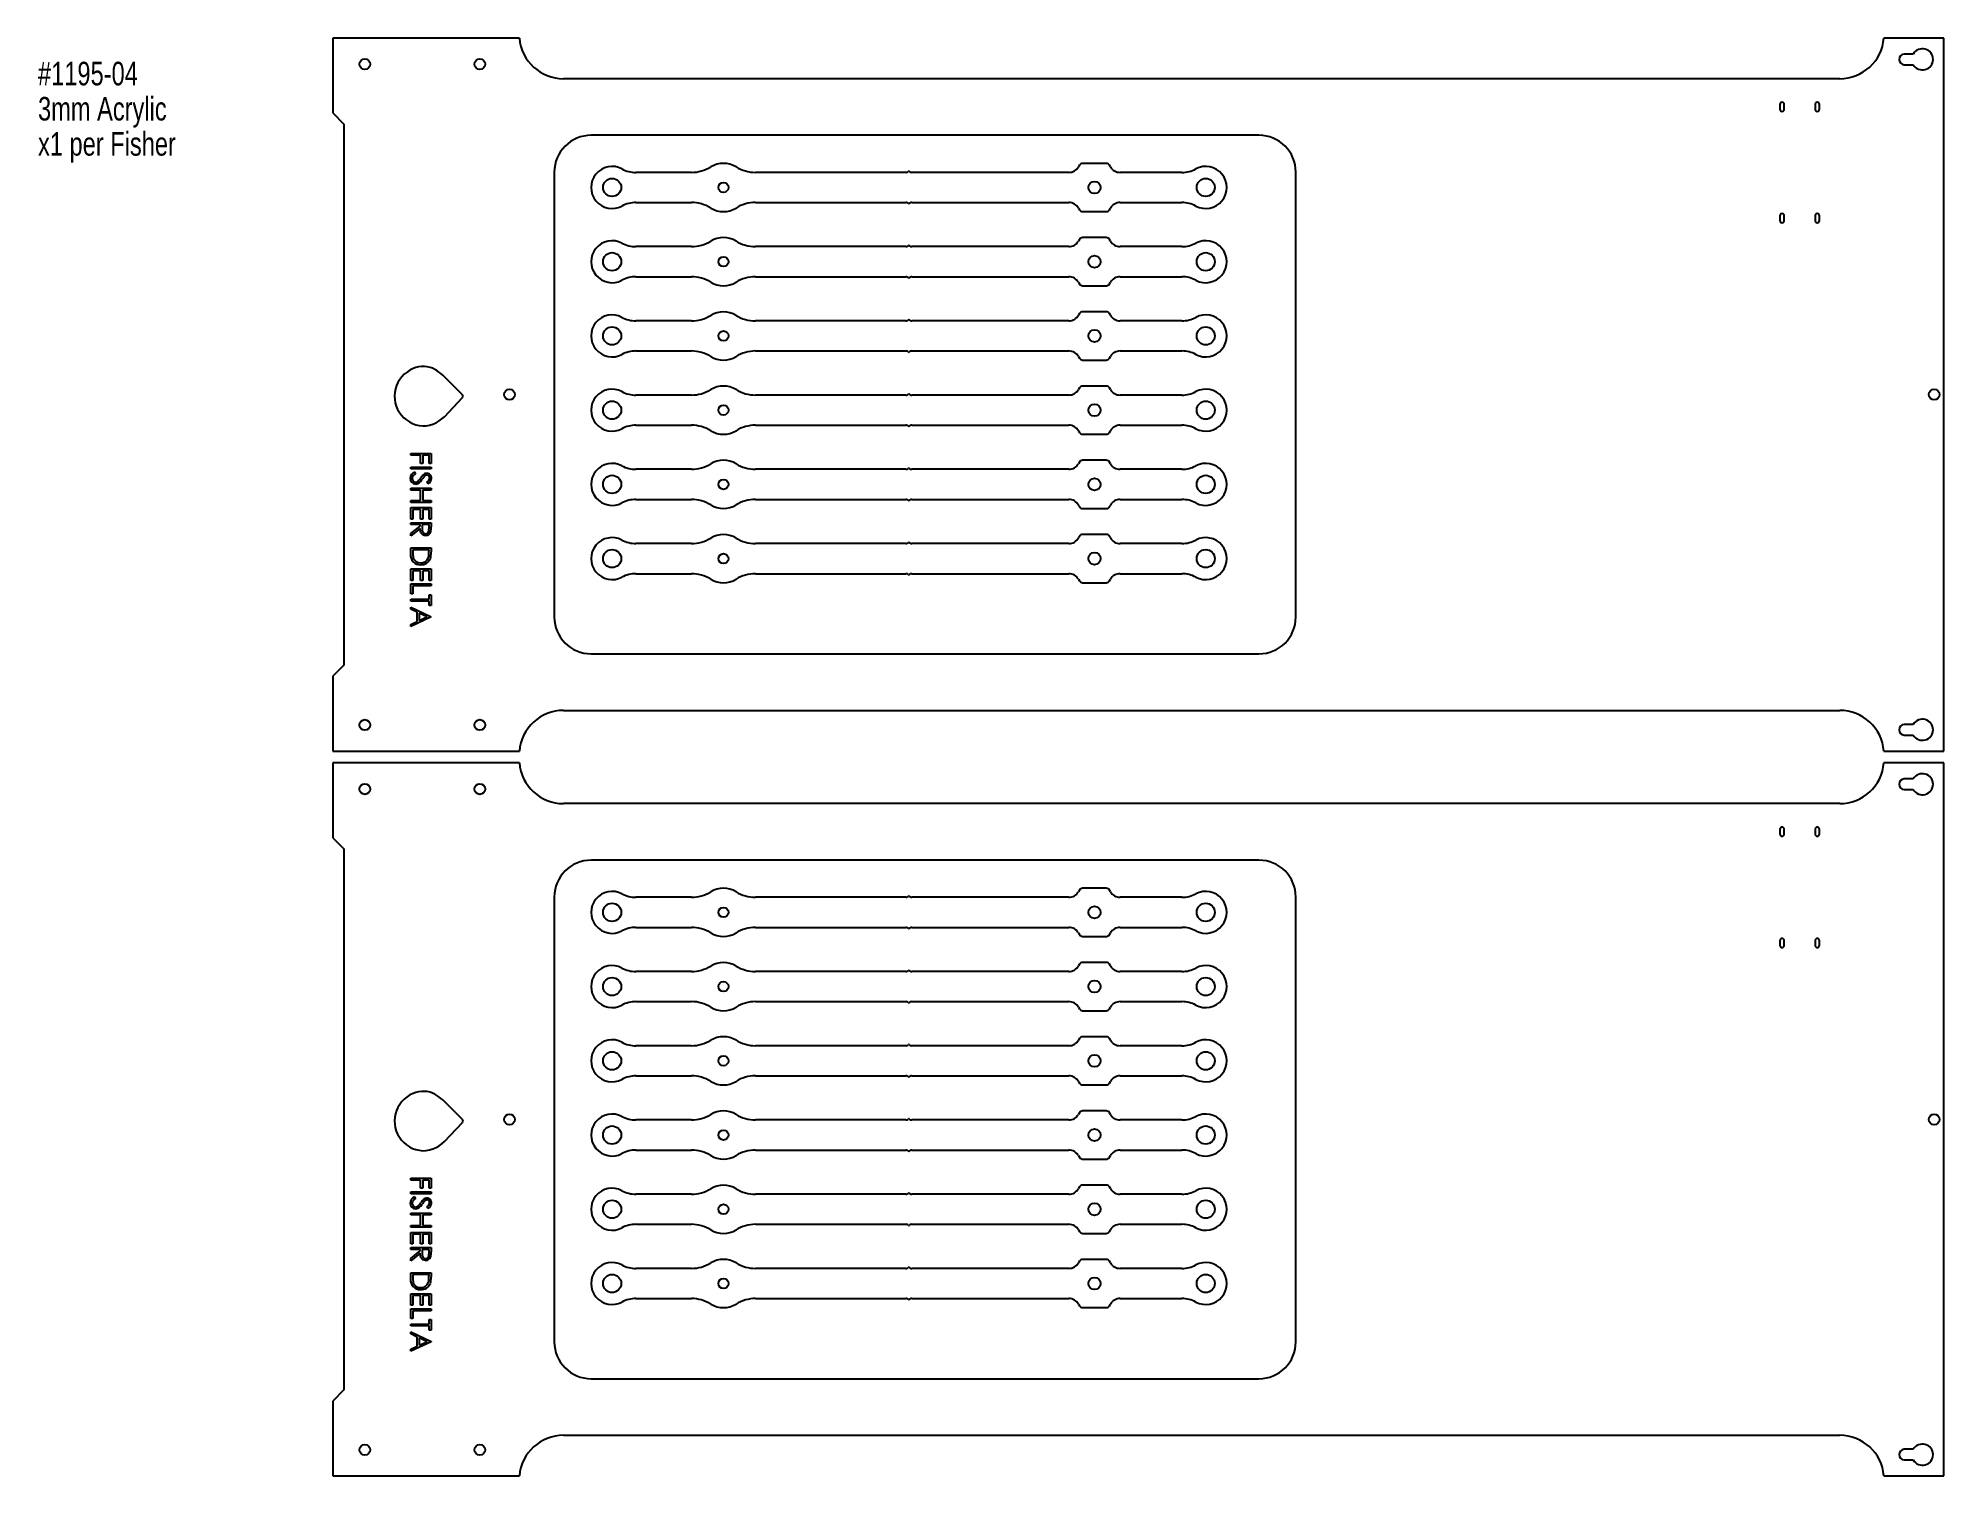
# Model space of a CAD drawing. Extents: x 23 to 537, y 5 to 393.
import ezdxf

# ---------------------------------------------------------------- set-up
doc = ezdxf.new("R2010")
doc.units = 0
doc.layers.get('0').update_dxf_attribs({"linetype": 'CONTINUOUS'})
doc.layers.add('DIMENSIONS', color=179, linetype='CONTINUOUS')
doc.styles.add('SLDTEXTSTYLE0', font='TXT', dxfattribs={"width": 0.75})

# ---------------------------------------------------------------- blocks, each defined once
blk = doc.blocks.new('SW_NOTE_0')
at = {"layer": 'DIMENSIONS', "color": 0, "char_height": 6.35, "attachment_point": 1, "style": 'SLDTEXTSTYLE0'}
for s, insert in [('#1195-04', (0, 8.19)), ('3mm Acrylic', (0, -1.28)), ('x1 per Fisher', (0, -10.75))]:
    blk.add_mtext(s, dxfattribs=dict(at, insert=insert))

msp = doc.modelspace()

# ---------------------------------------------------------------- linework, layer by layer
at = {"color": 7, "linetype": 'CONTINUOUS'}
for p, q in [((102.39, 392.77), (102.39, 372.6)), ((152.68, 392.77), (102.39, 392.77)), ((536.63, 392.77), (520.45, 392.77)), ((536.63, 200.69), (536.63, 392.77)), ((528.39, 388.48), (525.9, 388.48)), ((525.9, 385.61), (528.39, 385.61)), ((508.55, 381.83), (164.58, 381.83)), ((102.39, 372.6), (105.39, 369.6)), ((492.42, 374.92), (492.42, 373.62)), ((493.6, 373.62), (493.6, 374.92)), ((501.92, 374.92), (501.92, 373.62)), ((503.1, 373.62), (503.1, 374.92)), ((105.39, 369.6), (105.39, 223.86)), ((352.01, 366.59), (172.01, 366.59)), ((162.07, 356.65), (162.07, 236.81)), ((199.03, 356.59), (184.08, 356.59)), ((256.85, 356.59), (216.3, 356.59)), ((257.67, 356.99), (257.56, 356.88)), ((257.77, 356.88), (257.67, 356.99)), ((300.77, 356.59), (258.48, 356.59)), ((303.63, 358.53), (303.37, 358.09)), ((310.84, 359.03), (304.49, 359.03)), ((311.96, 358.09), (311.71, 358.53)), ((331.25, 356.59), (314.56, 356.59)), ((361.95, 236.81), (361.95, 356.65)), ((184.08, 348.47), (199.03, 348.47)), ((216.3, 348.47), (256.85, 348.47)), ((257.56, 348.17), (257.67, 348.07)), ((257.67, 348.07), (257.77, 348.17)), ((258.48, 348.47), (300.77, 348.47)), ((303.37, 346.97), (303.63, 346.53)), ((304.49, 346.03), (310.84, 346.03)), ((311.71, 346.53), (311.96, 346.97)), ((314.56, 348.47), (331.25, 348.47)), ((492.42, 344.92), (492.42, 343.62)), ((493.6, 343.62), (493.6, 344.92)), ((501.92, 344.92), (501.92, 343.62)), ((503.1, 343.62), (503.1, 344.92)), ((199.03, 336.59), (184.08, 336.59)), ((256.85, 336.59), (216.3, 336.59)), ((257.67, 336.99), (257.56, 336.88)), ((257.77, 336.88), (257.67, 336.99)), ((300.77, 336.59), (258.48, 336.59)), ((303.63, 338.53), (303.37, 338.09)), ((310.84, 339.03), (304.49, 339.03)), ((311.96, 338.09), (311.71, 338.53)), ((331.25, 336.59), (314.56, 336.59)), ((184.08, 328.47), (199.03, 328.47)), ((216.3, 328.47), (256.85, 328.47)), ((257.56, 328.17), (257.67, 328.07)), ((257.67, 328.07), (257.77, 328.17)), ((258.48, 328.47), (300.77, 328.47)), ((303.37, 326.97), (303.63, 326.53)), ((304.49, 326.03), (310.84, 326.03)), ((311.71, 326.53), (311.96, 326.97)), ((314.56, 328.47), (331.25, 328.47)), ((303.63, 318.53), (303.37, 318.09)), ((310.84, 319.03), (304.49, 319.03)), ((311.96, 318.09), (311.71, 318.53)), ((199.03, 316.59), (184.08, 316.59)), ((256.85, 316.59), (216.3, 316.59)), ((257.67, 316.99), (257.56, 316.88)), ((257.77, 316.88), (257.67, 316.99)), ((300.77, 316.59), (258.48, 316.59)), ((331.25, 316.59), (314.56, 316.59)), ((184.08, 308.47), (199.03, 308.47)), ((216.3, 308.47), (256.85, 308.47)), ((258.48, 308.47), (300.77, 308.47)), ((314.56, 308.47), (331.25, 308.47)), ((257.56, 308.17), (257.67, 308.07)), ((257.67, 308.07), (257.77, 308.17)), ((303.37, 306.97), (303.63, 306.53)), ((304.49, 306.03), (310.84, 306.03)), ((311.71, 306.53), (311.96, 306.97)), ((137.34, 296.69), (132.49, 301.54)), ((303.63, 298.53), (303.37, 298.09)), ((310.84, 299.03), (304.49, 299.03)), ((311.96, 298.09), (311.71, 298.53)), ((132.49, 290.77), (137.34, 295.91)), ((199.03, 296.59), (184.08, 296.59)), ((256.85, 296.59), (216.3, 296.59)), ((257.67, 296.99), (257.56, 296.88)), ((257.77, 296.88), (257.67, 296.99)), ((300.77, 296.59), (258.48, 296.59)), ((331.25, 296.59), (314.56, 296.59)), ((184.08, 288.47), (199.03, 288.47)), ((216.3, 288.47), (256.85, 288.47)), ((257.56, 288.17), (257.67, 288.07)), ((257.67, 288.07), (257.77, 288.17)), ((258.48, 288.47), (300.77, 288.47)), ((314.56, 288.47), (331.25, 288.47)), ((303.37, 286.97), (303.63, 286.53)), ((304.49, 286.03), (310.84, 286.03)), ((311.71, 286.53), (311.96, 286.97)), ((123.37, 280.87), (128.87, 280.87)), ((123.37, 280.38), (123.37, 280.87)), ((126.05, 280.38), (123.37, 280.38)), ((126.05, 278.19), (126.05, 280.38)), ((126.62, 278.19), (126.05, 278.19)), ((126.62, 280.38), (126.62, 278.19)), ((128.31, 280.38), (126.62, 280.38)), ((128.31, 278.19), (128.31, 280.38)), ((128.87, 278.19), (128.31, 278.19)), ((128.87, 280.87), (128.87, 278.19)), ((303.63, 278.53), (303.37, 278.09)), ((310.84, 279.03), (304.49, 279.03)), ((311.96, 278.09), (311.71, 278.53)), ((123.37, 277.21), (128.87, 277.21)), ((123.37, 276.71), (123.37, 277.21)), ((128.87, 276.71), (123.37, 276.71)), ((124.43, 275.87), (124.71, 275.4)), ((128.08, 272.69), (127.74, 273.14)), ((128.87, 277.21), (128.87, 276.71)), ((199.03, 276.59), (184.08, 276.59)), ((256.85, 276.59), (216.3, 276.59)), ((257.67, 276.99), (257.56, 276.88)), ((257.77, 276.88), (257.67, 276.99)), ((300.77, 276.59), (258.48, 276.59)), ((331.25, 276.59), (314.56, 276.59)), ((123.37, 271.49), (128.87, 271.49)), ((123.37, 271), (123.37, 271.49)), ((126.05, 271), (123.37, 271)), ((123.37, 268.18), (126.05, 268.18)), ((123.37, 267.69), (123.37, 268.18)), ((128.87, 267.69), (123.37, 267.69)), ((126.05, 268.18), (126.05, 271)), ((126.62, 271), (126.62, 268.18)), ((128.87, 271), (126.62, 271)), ((126.62, 268.18), (128.87, 268.18)), ((128.87, 271.49), (128.87, 271)), ((128.87, 268.18), (128.87, 267.69)), ((184.08, 268.47), (199.03, 268.47)), ((216.3, 268.47), (256.85, 268.47)), ((257.56, 268.17), (257.67, 268.07)), ((257.67, 268.07), (257.77, 268.17)), ((258.48, 268.47), (300.77, 268.47)), ((314.56, 268.47), (331.25, 268.47)), ((123.37, 266.28), (128.87, 266.28)), ((123.37, 263.17), (123.37, 266.28)), ((123.94, 263.17), (123.37, 263.17)), ((123.37, 262.19), (128.87, 262.19)), ((123.37, 261.69), (123.37, 262.19)), ((123.94, 265.78), (123.94, 263.17)), ((126.05, 265.78), (123.94, 265.78)), ((126.05, 263.17), (126.05, 265.78)), ((126.62, 263.17), (126.05, 263.17)), ((126.62, 265.78), (126.62, 263.17)), ((128.31, 265.78), (126.62, 265.78)), ((128.31, 263.17), (128.31, 265.78)), ((128.87, 263.17), (128.31, 263.17)), ((128.87, 266.28), (128.87, 263.17)), ((128.87, 262.19), (128.87, 261.09)), ((303.37, 266.97), (303.63, 266.53)), ((304.49, 266.03), (310.84, 266.03)), ((311.71, 266.53), (311.96, 266.97)), ((125.91, 261.69), (123.37, 261.69)), ((123.37, 259.27), (125.91, 261.29)), ((125.91, 260.68), (123.37, 258.66)), ((123.37, 258.66), (123.37, 259.27)), ((125.91, 261.29), (125.91, 261.69)), ((126.48, 261.69), (126.47, 260.69)), ((128.31, 261.69), (126.48, 261.69)), ((128.31, 260.66), (128.31, 261.69)), ((257.67, 256.99), (257.56, 256.88)), ((257.77, 256.88), (257.67, 256.99)), ((303.63, 258.53), (303.37, 258.09)), ((310.84, 259.03), (304.49, 259.03)), ((311.96, 258.09), (311.71, 258.53)), ((123.37, 255.42), (128.87, 255.42)), ((123.37, 253.71), (123.37, 255.42)), ((123.94, 254.92), (123.94, 254.29)), ((128.31, 254.92), (123.94, 254.92)), ((128.31, 254.54), (128.31, 254.92)), ((128.87, 255.42), (128.87, 254.31)), ((199.03, 256.59), (184.08, 256.59)), ((256.85, 256.59), (216.3, 256.59)), ((300.77, 256.59), (258.48, 256.59)), ((331.25, 256.59), (314.56, 256.59)), ((123.37, 249.78), (128.87, 249.78)), ((123.37, 246.67), (123.37, 249.78)), ((123.94, 246.67), (123.37, 246.67)), ((123.94, 249.28), (123.94, 246.67)), ((126.05, 249.28), (123.94, 249.28)), ((126.05, 246.67), (126.05, 249.28)), ((126.62, 246.67), (126.05, 246.67)), ((126.62, 249.28), (126.62, 246.67)), ((128.31, 249.28), (126.62, 249.28)), ((128.31, 246.67), (128.31, 249.28)), ((128.87, 246.67), (128.31, 246.67)), ((128.87, 249.78), (128.87, 246.67)), ((184.08, 248.47), (199.03, 248.47)), ((216.3, 248.47), (256.85, 248.47)), ((257.56, 248.17), (257.67, 248.07)), ((257.67, 248.07), (257.77, 248.17)), ((258.48, 248.47), (300.77, 248.47)), ((303.37, 246.97), (303.63, 246.53)), ((311.71, 246.53), (311.96, 246.97)), ((314.56, 248.47), (331.25, 248.47)), ((123.37, 245.69), (128.87, 245.69)), ((123.37, 243.08), (123.37, 245.69)), ((123.94, 243.08), (123.37, 243.08)), ((123.37, 241.1), (123.37, 241.6)), ((123.37, 241.6), (128.31, 241.6)), ((123.94, 245.19), (123.94, 243.08)), ((128.87, 245.19), (123.94, 245.19)), ((128.31, 242.79), (128.87, 242.79)), ((128.31, 241.6), (128.31, 242.79)), ((128.87, 245.69), (128.87, 245.19)), ((128.87, 242.79), (128.87, 239.9)), ((304.49, 246.03), (310.84, 246.03)), ((128.31, 241.1), (123.37, 241.1)), ((123.37, 238.94), (123.37, 239.48)), ((123.37, 239.48), (128.87, 236.87)), ((125.14, 238.11), (123.37, 238.94)), ((128.87, 236.8), (123.37, 234.26)), ((125.14, 235.61), (125.14, 238.11)), ((125.7, 237.84), (125.7, 235.87)), ((127.8, 236.84), (125.7, 237.84)), ((125.7, 235.87), (127.8, 236.84)), ((128.31, 239.9), (128.31, 241.1)), ((128.87, 239.9), (128.31, 239.9)), ((128.87, 236.87), (128.87, 236.8)), ((123.37, 234.8), (125.14, 235.61)), ((123.37, 234.26), (123.37, 234.8)), ((172.01, 226.87), (352.01, 226.87)), ((105.39, 223.86), (102.39, 220.86)), ((102.39, 220.86), (102.39, 200.69)), ((164.58, 211.63), (508.55, 211.63)), ((528.39, 207.84), (525.9, 207.84)), ((102.39, 200.69), (152.68, 200.69)), ((520.45, 200.69), (536.63, 200.69)), ((525.9, 204.97), (528.39, 204.97)), ((102.39, 197.46), (102.39, 177.29)), ((152.68, 197.46), (102.39, 197.46)), ((536.63, 197.46), (520.45, 197.46)), ((536.63, 5.38), (536.63, 197.46)), ((528.39, 193.18), (525.9, 193.18)), ((525.9, 190.31), (528.39, 190.31)), ((508.55, 186.52), (164.58, 186.52)), ((102.39, 177.29), (105.39, 174.29)), ((492.42, 179.61), (492.42, 178.31)), ((493.6, 178.31), (493.6, 179.61)), ((501.92, 179.61), (501.92, 178.31)), ((503.1, 178.31), (503.1, 179.61)), ((105.39, 174.29), (105.39, 28.55)), ((352.01, 171.28), (172.01, 171.28)), ((162.07, 161.34), (162.07, 41.5)), ((199.03, 161.28), (184.08, 161.28)), ((256.85, 161.28), (216.3, 161.28)), ((257.67, 161.68), (257.56, 161.58)), ((257.77, 161.58), (257.67, 161.68)), ((300.77, 161.28), (258.48, 161.28)), ((303.63, 163.22), (303.37, 162.78)), ((310.84, 163.72), (304.49, 163.72)), ((311.96, 162.78), (311.71, 163.22)), ((331.25, 161.28), (314.56, 161.28)), ((361.95, 41.5), (361.95, 161.34)), ((184.08, 153.16), (199.03, 153.16)), ((216.3, 153.16), (256.85, 153.16)), ((257.56, 152.87), (257.67, 152.76)), ((257.67, 152.76), (257.77, 152.87)), ((258.48, 153.16), (300.77, 153.16)), ((303.37, 151.66), (303.63, 151.22)), ((304.49, 150.72), (310.84, 150.72)), ((311.71, 151.22), (311.96, 151.66)), ((314.56, 153.16), (331.25, 153.16)), ((492.42, 149.61), (492.42, 148.31)), ((493.6, 148.31), (493.6, 149.61)), ((501.92, 149.61), (501.92, 148.31)), ((503.1, 148.31), (503.1, 149.61)), ((199.03, 141.28), (184.08, 141.28)), ((256.85, 141.28), (216.3, 141.28)), ((257.67, 141.68), (257.56, 141.58)), ((257.77, 141.58), (257.67, 141.68)), ((300.77, 141.28), (258.48, 141.28)), ((303.63, 143.22), (303.37, 142.78)), ((310.84, 143.72), (304.49, 143.72)), ((311.96, 142.78), (311.71, 143.22)), ((331.25, 141.28), (314.56, 141.28)), ((184.08, 133.16), (199.03, 133.16)), ((216.3, 133.16), (256.85, 133.16)), ((257.56, 132.87), (257.67, 132.76)), ((257.67, 132.76), (257.77, 132.87)), ((258.48, 133.16), (300.77, 133.16)), ((303.37, 131.66), (303.63, 131.22)), ((304.49, 130.72), (310.84, 130.72)), ((311.71, 131.22), (311.96, 131.66)), ((314.56, 133.16), (331.25, 133.16)), ((310.84, 123.72), (304.49, 123.72)), ((199.03, 121.28), (184.08, 121.28)), ((256.85, 121.28), (216.3, 121.28)), ((257.67, 121.68), (257.56, 121.58)), ((257.77, 121.58), (257.67, 121.68)), ((300.77, 121.28), (258.48, 121.28)), ((303.63, 123.22), (303.37, 122.78)), ((311.96, 122.78), (311.71, 123.22)), ((331.25, 121.28), (314.56, 121.28)), ((184.08, 113.16), (199.03, 113.16)), ((216.3, 113.16), (256.85, 113.16)), ((258.48, 113.16), (300.77, 113.16)), ((314.56, 113.16), (331.25, 113.16)), ((257.56, 112.87), (257.67, 112.76)), ((257.67, 112.76), (257.77, 112.87)), ((303.37, 111.66), (303.63, 111.22)), ((304.49, 110.72), (310.84, 110.72)), ((311.71, 111.22), (311.96, 111.66)), ((137.34, 101.38), (132.49, 106.24)), ((303.63, 103.22), (303.37, 102.78)), ((310.84, 103.72), (304.49, 103.72)), ((311.96, 102.78), (311.71, 103.22)), ((132.49, 95.47), (137.34, 100.61)), ((199.03, 101.28), (184.08, 101.28)), ((256.85, 101.28), (216.3, 101.28)), ((257.67, 101.68), (257.56, 101.58)), ((257.77, 101.58), (257.67, 101.68)), ((300.77, 101.28), (258.48, 101.28)), ((331.25, 101.28), (314.56, 101.28)), ((184.08, 93.16), (199.03, 93.16)), ((216.3, 93.16), (256.85, 93.16)), ((257.56, 92.87), (257.67, 92.76)), ((257.67, 92.76), (257.77, 92.87)), ((258.48, 93.16), (300.77, 93.16)), ((314.56, 93.16), (331.25, 93.16)), ((303.37, 91.66), (303.63, 91.22)), ((304.49, 90.72), (310.84, 90.72)), ((311.71, 91.22), (311.96, 91.66)), ((123.37, 85.57), (128.87, 85.57)), ((123.37, 85.08), (123.37, 85.57)), ((126.05, 85.08), (123.37, 85.08)), ((126.05, 82.89), (126.05, 85.08)), ((126.62, 82.89), (126.05, 82.89)), ((126.62, 85.08), (126.62, 82.89)), ((128.31, 85.08), (126.62, 85.08)), ((128.31, 82.89), (128.31, 85.08)), ((128.87, 82.89), (128.31, 82.89)), ((128.87, 85.57), (128.87, 82.89)), ((303.63, 83.22), (303.37, 82.78)), ((310.84, 83.72), (304.49, 83.72)), ((311.96, 82.78), (311.71, 83.22)), ((123.37, 81.9), (128.87, 81.9)), ((123.37, 81.41), (123.37, 81.9)), ((128.87, 81.41), (123.37, 81.41)), ((124.43, 80.56), (124.71, 80.1)), ((128.08, 77.39), (127.74, 77.84)), ((128.87, 81.9), (128.87, 81.41)), ((199.03, 81.28), (184.08, 81.28)), ((256.85, 81.28), (216.3, 81.28)), ((257.67, 81.68), (257.56, 81.58)), ((257.77, 81.58), (257.67, 81.68)), ((300.77, 81.28), (258.48, 81.28)), ((331.25, 81.28), (314.56, 81.28)), ((123.37, 76.19), (128.87, 76.19)), ((123.37, 75.7), (123.37, 76.19)), ((126.05, 75.7), (123.37, 75.7)), ((123.37, 72.88), (126.05, 72.88)), ((123.37, 72.38), (123.37, 72.88)), ((128.87, 72.38), (123.37, 72.38)), ((126.05, 72.88), (126.05, 75.7)), ((126.62, 75.7), (126.62, 72.88)), ((128.87, 75.7), (126.62, 75.7)), ((126.62, 72.88), (128.87, 72.88)), ((128.87, 76.19), (128.87, 75.7)), ((128.87, 72.88), (128.87, 72.38)), ((184.08, 73.16), (199.03, 73.16)), ((216.3, 73.16), (256.85, 73.16)), ((257.56, 72.87), (257.67, 72.76)), ((257.67, 72.76), (257.77, 72.87)), ((258.48, 73.16), (300.77, 73.16)), ((314.56, 73.16), (331.25, 73.16)), ((123.37, 70.97), (128.87, 70.97)), ((123.37, 67.87), (123.37, 70.97)), ((123.94, 67.87), (123.37, 67.87)), ((123.37, 66.88), (128.87, 66.88)), ((123.37, 66.39), (123.37, 66.88)), ((123.94, 70.48), (123.94, 67.87)), ((126.05, 70.48), (123.94, 70.48)), ((126.05, 67.87), (126.05, 70.48)), ((126.62, 67.87), (126.05, 67.87)), ((126.62, 70.48), (126.62, 67.87)), ((128.31, 70.48), (126.62, 70.48)), ((128.31, 67.87), (128.31, 70.48)), ((128.87, 67.87), (128.31, 67.87)), ((128.87, 70.97), (128.87, 67.87)), ((128.87, 66.88), (128.87, 65.78)), ((303.37, 71.66), (303.63, 71.22)), ((304.49, 70.72), (310.84, 70.72)), ((311.71, 71.22), (311.96, 71.66)), ((125.91, 66.39), (123.37, 66.39)), ((123.37, 63.97), (125.91, 65.99)), ((125.91, 65.38), (123.37, 63.36)), ((123.37, 63.36), (123.37, 63.97)), ((125.91, 65.99), (125.91, 66.39)), ((126.48, 66.39), (126.47, 65.38)), ((128.31, 66.39), (126.48, 66.39)), ((128.31, 65.36), (128.31, 66.39)), ((257.67, 61.68), (257.56, 61.58)), ((257.77, 61.58), (257.67, 61.68)), ((303.63, 63.22), (303.37, 62.78)), ((310.84, 63.72), (304.49, 63.72)), ((311.96, 62.78), (311.71, 63.22)), ((123.37, 60.12), (128.87, 60.12)), ((123.37, 58.41), (123.37, 60.12)), ((123.94, 59.62), (123.94, 58.99)), ((128.31, 59.62), (123.94, 59.62)), ((128.31, 59.23), (128.31, 59.62)), ((128.87, 60.12), (128.87, 59)), ((199.03, 61.28), (184.08, 61.28)), ((256.85, 61.28), (216.3, 61.28)), ((300.77, 61.28), (258.48, 61.28)), ((331.25, 61.28), (314.56, 61.28)), ((123.37, 54.47), (128.87, 54.47)), ((123.37, 51.37), (123.37, 54.47)), ((123.94, 51.37), (123.37, 51.37)), ((123.94, 53.98), (123.94, 51.37)), ((126.05, 53.98), (123.94, 53.98)), ((126.05, 51.37), (126.05, 53.98)), ((126.62, 51.37), (126.05, 51.37)), ((126.62, 53.98), (126.62, 51.37)), ((128.31, 53.98), (126.62, 53.98)), ((128.31, 51.37), (128.31, 53.98)), ((128.87, 51.37), (128.31, 51.37)), ((128.87, 54.47), (128.87, 51.37)), ((184.08, 53.16), (199.03, 53.16)), ((216.3, 53.16), (256.85, 53.16)), ((257.56, 52.87), (257.67, 52.76)), ((257.67, 52.76), (257.77, 52.87)), ((258.48, 53.16), (300.77, 53.16)), ((303.37, 51.66), (303.63, 51.22)), ((311.71, 51.22), (311.96, 51.66)), ((314.56, 53.16), (331.25, 53.16)), ((123.37, 50.38), (128.87, 50.38)), ((123.37, 47.78), (123.37, 50.38)), ((123.94, 47.78), (123.37, 47.78)), ((123.37, 45.8), (123.37, 46.29)), ((123.37, 46.29), (128.31, 46.29)), ((123.94, 49.89), (123.94, 47.78)), ((128.87, 49.89), (123.94, 49.89)), ((128.31, 47.49), (128.87, 47.49)), ((128.31, 46.29), (128.31, 47.49)), ((128.87, 50.38), (128.87, 49.89)), ((128.87, 47.49), (128.87, 44.6)), ((304.49, 50.72), (310.84, 50.72)), ((128.31, 45.8), (123.37, 45.8)), ((123.37, 43.64), (123.37, 44.18)), ((123.37, 44.18), (128.87, 41.57)), ((125.14, 42.8), (123.37, 43.64)), ((128.87, 41.5), (123.37, 38.96)), ((125.14, 40.31), (125.14, 42.8)), ((125.7, 42.54), (125.7, 40.57)), ((127.8, 41.54), (125.7, 42.54)), ((125.7, 40.57), (127.8, 41.54)), ((128.31, 44.6), (128.31, 45.8)), ((128.87, 44.6), (128.31, 44.6)), ((128.87, 41.57), (128.87, 41.5)), ((123.37, 39.5), (125.14, 40.31)), ((123.37, 38.96), (123.37, 39.5)), ((172.01, 31.56), (352.01, 31.56)), ((105.39, 28.55), (102.39, 25.55)), ((102.39, 25.55), (102.39, 5.38)), ((164.58, 16.32), (508.55, 16.32)), ((528.39, 12.54), (525.9, 12.54)), ((102.39, 5.38), (152.68, 5.38)), ((520.45, 5.38), (536.63, 5.38)), ((525.9, 9.67), (528.39, 9.67))]:
    msp.add_line(p, q, dxfattribs=at)
at = {"color": 7, "linetype": 'CONTINUOUS', "flags": 128}
for points in [[(132.49, 301.54), (132, 301.97), (131.5, 302.39), (130.98, 302.79), (130.45, 303.17), (129.86, 303.52), (129.25, 303.82), (128.6, 304.05), (127.85, 304.22), (127.07, 304.3), (126.29, 304.28), (125.52, 304.18), (124.76, 303.99), (124.02, 303.72), (123.17, 303.31), (122.38, 302.8), (121.65, 302.2), (120.99, 301.53), (120.42, 300.79), (119.93, 299.98), (119.55, 299.13), (119.26, 298.23), (119.08, 297.31), (119.02, 296.38), (119.07, 295.44), (119.22, 294.51), (119.49, 293.6), (119.86, 292.73), (120.33, 291.92), (120.89, 291.16), (121.53, 290.48), (122.25, 289.88), (123.04, 289.36), (123.88, 288.93), (124.77, 288.61), (125.69, 288.4), (126.62, 288.31), (127.55, 288.34), (128.47, 288.5), (129.36, 288.77), (130.21, 289.15), (131.01, 289.62), (131.76, 290.18), (132.49, 290.77)], [(137.51, 296.28), (137.44, 296.52), (137.34, 296.69)], [(127.4, 258.73), (127.01, 258.77), (126.65, 258.92), (126.35, 259.16), (126.13, 259.48), (125.99, 259.87), (125.93, 260.27), (125.91, 260.68)], [(126.47, 260.69), (126.48, 260.36), (126.51, 260.03), (126.61, 259.72), (126.75, 259.52), (126.94, 259.36), (127.16, 259.26), (127.4, 259.22)], [(127.4, 259.22), (127.64, 259.26), (127.86, 259.36), (128.04, 259.51), (128.18, 259.71), (128.27, 260.02), (128.3, 260.34), (128.31, 260.66)], [(132.49, 106.24), (132, 106.67), (131.5, 107.09), (130.98, 107.49), (130.45, 107.86), (129.86, 108.22), (129.25, 108.51), (128.6, 108.74), (127.85, 108.92), (127.07, 108.99), (126.29, 108.98), (125.52, 108.87), (124.76, 108.69), (124.02, 108.42), (123.17, 108.01), (122.38, 107.5), (121.65, 106.9), (120.99, 106.23), (120.42, 105.49), (119.93, 104.68), (119.55, 103.83), (119.26, 102.93), (119.08, 102.01), (119.02, 101.08), (119.07, 100.14), (119.22, 99.21), (119.49, 98.3), (119.86, 97.43), (120.33, 96.62), (120.89, 95.86), (121.53, 95.18), (122.25, 94.57), (123.04, 94.06), (123.88, 93.63), (124.77, 93.31), (125.69, 93.1), (126.62, 93), (127.55, 93.04), (128.47, 93.19), (129.36, 93.46), (130.21, 93.84), (131.01, 94.32), (131.76, 94.87), (132.49, 95.47)], [(137.51, 100.98), (137.44, 101.22), (137.34, 101.38)], [(127.4, 63.43), (127.01, 63.47), (126.65, 63.62), (126.35, 63.86), (126.13, 64.18), (125.99, 64.57), (125.93, 64.97), (125.91, 65.38)], [(126.47, 65.38), (126.48, 65.06), (126.51, 64.73), (126.61, 64.42), (126.75, 64.21), (126.94, 64.06), (127.16, 63.96), (127.4, 63.92)], [(127.4, 63.92), (127.64, 63.96), (127.86, 64.06), (128.04, 64.21), (128.18, 64.41), (128.27, 64.72), (128.3, 65.04), (128.31, 65.36)]]:
    msp.add_lwpolyline(points, dxfattribs=at)
at = {"color": 7, "linetype": 'CONTINUOUS'}
for centre, radius in [((111.01, 385.75), 1.44), ((142.01, 385.75), 1.44), ((177.67, 352.53), 2.44), ((337.67, 352.53), 2.44), ((207.67, 352.53), 1.34), ((307.67, 352.53), 1.64), ((177.67, 332.53), 2.44), ((307.67, 332.53), 1.64), ((337.67, 332.53), 2.44), ((207.67, 332.53), 1.34), ((177.67, 312.53), 2.44), ((207.67, 312.53), 1.34), ((307.67, 312.53), 1.64), ((337.67, 312.53), 2.44), ((150.01, 296.73), 1.44), ((534.01, 296.73), 1.44), ((177.67, 292.53), 2.44), ((207.67, 292.53), 1.34), ((307.67, 292.53), 1.64), ((337.67, 292.53), 2.44), ((177.67, 272.53), 2.44), ((207.67, 272.53), 1.34), ((307.67, 272.53), 1.64), ((337.67, 272.53), 2.44), ((177.67, 252.53), 2.44), ((207.67, 252.53), 1.34), ((307.67, 252.53), 1.64), ((337.67, 252.53), 2.44), ((111.01, 207.71), 1.44), ((142.01, 207.71), 1.44), ((111.01, 190.44), 1.44), ((142.01, 190.44), 1.44), ((177.67, 157.22), 2.44), ((337.67, 157.22), 2.44), ((207.67, 157.22), 1.34), ((307.67, 157.22), 1.64), ((177.67, 137.22), 2.44), ((307.67, 137.22), 1.64), ((337.67, 137.22), 2.44), ((207.67, 137.22), 1.34), ((177.67, 117.22), 2.44), ((207.67, 117.22), 1.34), ((307.67, 117.22), 1.64), ((337.67, 117.22), 2.44), ((150.01, 101.42), 1.44), ((534.01, 101.42), 1.44), ((177.67, 97.22), 2.44), ((207.67, 97.22), 1.34), ((307.67, 97.22), 1.64), ((337.67, 97.22), 2.44), ((177.67, 77.22), 2.44), ((207.67, 77.22), 1.34), ((307.67, 77.22), 1.64), ((337.67, 77.22), 2.44), ((177.67, 57.22), 2.44), ((207.67, 57.22), 1.34), ((307.67, 57.22), 1.64), ((337.67, 57.22), 2.44), ((111.01, 12.4), 1.44), ((142.01, 12.4), 1.44)]:
    msp.add_circle(centre, radius, dxfattribs=at)
for centre, radius, start, end in [((164.58, 393.77), 11.94, 184.8043, 270), ((508.55, 393.77), 11.94, 270, 355.1957), ((526.01, 387.05), 1.44, 94.144, 265.856), ((530.85, 387.05), 2.85, 210.2612, 149.7388), ((493.01, 374.92), 0.59, 0, 180), ((502.51, 374.92), 0.59, 0, 180), ((493.01, 373.62), 0.59, 180, 360), ((502.51, 373.62), 0.59, 180, 0), ((172.01, 356.65), 9.94, 90, 180), ((352.01, 356.65), 9.94, 0, 90), ((177.67, 352.53), 5.66, 61.9905, 298.0095), ((184.08, 364.59), 8, 241.9905, 270), ((199.03, 366.59), 10, 270, 301.5569), ((207.67, 352.53), 6.5, 58.4431, 121.5569), ((216.3, 366.59), 10, 238.4431, 270), ((256.85, 357.59), 1, 270, 315), ((258.48, 357.59), 1, 225, 270), ((300.77, 359.59), 3, 270, 330), ((304.49, 358.03), 1, 90, 150), ((310.84, 358.03), 1, 30, 90), ((314.56, 359.59), 3, 210, 270), ((331.25, 364.59), 8, 270, 298.0095), ((337.67, 352.53), 5.66, 241.9905, 118.0095), ((184.08, 340.47), 8, 90, 118.0095), ((199.03, 338.47), 10, 58.4431, 90), ((207.67, 352.53), 6.5, 238.4431, 301.5569), ((216.3, 338.47), 10, 90, 121.5569), ((256.85, 347.47), 1, 45, 90), ((258.48, 347.47), 1, 90, 135), ((300.77, 345.47), 3, 30, 90), ((304.49, 347.03), 1, 210, 270), ((310.84, 347.03), 1, 270, 330), ((314.56, 345.47), 3, 90, 150), ((331.25, 340.47), 8, 61.9905, 90), ((493.01, 344.92), 0.59, 360, 180), ((502.51, 344.92), 0.59, 360, 180), ((493.01, 343.62), 0.59, 180, 360), ((502.51, 343.62), 0.59, 180, 360), ((177.67, 332.53), 5.66, 61.9905, 298.0095), ((184.08, 344.59), 8, 241.9905, 270), ((199.03, 346.59), 10, 270, 301.5569), ((207.67, 332.53), 6.5, 58.4431, 121.5569), ((216.3, 346.59), 10, 238.4431, 270), ((256.85, 337.59), 1, 270, 315), ((258.48, 337.59), 1, 225, 270), ((300.77, 339.59), 3, 270, 330), ((304.49, 338.03), 1, 90, 150), ((310.84, 338.03), 1, 30, 90), ((314.56, 339.59), 3, 210, 270), ((331.25, 344.59), 8, 270, 298.0095), ((337.67, 332.53), 5.66, 241.9905, 118.0095), ((184.08, 320.47), 8, 90, 118.0095), ((199.03, 318.47), 10, 58.4431, 90), ((207.67, 332.53), 6.5, 238.4431, 301.5569), ((216.3, 318.47), 10, 90, 121.5569), ((256.85, 327.47), 1, 45, 90), ((258.48, 327.47), 1, 90, 135), ((300.77, 325.47), 3, 30, 90), ((304.49, 327.03), 1, 210, 270), ((310.84, 327.03), 1, 270, 330), ((314.56, 325.47), 3, 90, 150), ((331.25, 320.47), 8, 61.9905, 90), ((207.67, 312.53), 6.5, 58.4431, 121.5569), ((304.49, 318.03), 1, 90, 150), ((310.84, 318.03), 1, 30, 90), ((177.67, 312.53), 5.66, 61.9905, 298.0095), ((184.08, 324.59), 8, 241.9905, 270), ((199.03, 326.59), 10, 270, 301.5569), ((216.3, 326.59), 10, 238.4431, 270), ((256.85, 317.59), 1, 270, 315), ((258.48, 317.59), 1, 225, 270), ((300.77, 319.59), 3, 270, 330), ((314.56, 319.59), 3, 210, 270), ((331.25, 324.59), 8, 270, 298.0095), ((337.67, 312.53), 5.66, 241.9905, 118.0095), ((184.08, 300.47), 8, 90, 118.0095), ((199.03, 298.47), 10, 58.4431, 90), ((216.3, 298.47), 10, 90, 121.5569), ((256.85, 307.47), 1, 45, 90), ((258.48, 307.47), 1, 90, 135), ((300.77, 305.47), 3, 30, 90), ((314.56, 305.47), 3, 90, 150), ((331.25, 300.47), 8, 61.9905, 90), ((207.67, 312.53), 6.5, 238.4431, 301.5569), ((304.49, 307.03), 1, 210, 270), ((310.84, 307.03), 1, 270, 330), ((177.67, 292.53), 5.66, 61.9905, 298.0095), ((199.03, 306.59), 10, 270, 301.5569), ((207.67, 292.53), 6.5, 58.4431, 121.5569), ((216.3, 306.59), 10, 238.4431, 270), ((300.77, 299.59), 3, 270, 330), ((304.49, 298.03), 1, 90, 150), ((310.84, 298.03), 1, 30, 90), ((314.56, 299.59), 3, 210, 270), ((337.67, 292.53), 5.66, 241.9905, 118.0095), ((136.96, 296.31), 0.55, 313.7292, 356.8672), ((184.08, 304.59), 8, 241.9905, 270), ((256.85, 297.59), 1, 270, 315), ((258.48, 297.59), 1, 225, 270), ((331.25, 304.59), 8, 270, 298.0095), ((184.08, 280.47), 8, 90, 118.0095), ((199.03, 278.47), 10, 58.4431, 90), ((216.3, 278.47), 10, 90, 121.5569), ((256.85, 287.47), 1, 45, 90), ((258.48, 287.47), 1, 90, 135), ((300.77, 285.47), 3, 30, 90), ((314.56, 285.47), 3, 90, 150), ((331.25, 280.47), 8, 61.9905, 90), ((207.67, 292.53), 6.5, 238.4431, 301.5569), ((304.49, 287.03), 1, 210, 270), ((310.84, 287.03), 1, 270, 330), ((177.67, 272.53), 5.66, 61.9905, 298.0095), ((184.08, 284.59), 8, 241.9905, 270), ((199.03, 286.59), 10, 270, 301.5569), ((207.67, 272.53), 6.5, 58.4431, 121.5569), ((216.3, 286.59), 10, 238.4431, 270), ((300.77, 279.59), 3, 270, 330), ((304.49, 278.03), 1, 90, 150), ((310.84, 278.03), 1, 30, 90), ((314.56, 279.59), 3, 210, 270), ((331.25, 284.59), 8, 270, 298.0095), ((337.67, 272.53), 5.66, 241.9905, 118.0095), ((125.16, 274.08), 1.93, 111.9952, 176.5944), ((124.76, 274.15), 1.53, 178.5585, 268.3475), ((124.79, 274.11), 1, 175.4595, 266.2619), ((125.29, 274.01), 1.51, 112.5846, 173.0094), ((124.31, 275.05), 2.47, 279.6739, 332.5835), ((124.71, 274), 0.886, 271.1441, 308.9911), ((122.3, 276.82), 4.59, 310.2185, 326.7999), ((130.17, 271.73), 4.78, 133.2633, 147.346), ((136.78, 266.87), 12.47, 141.3596, 145.5868), ((127.74, 274.19), 1.32, 90.3876, 129.9297), ((127.78, 274.08), 0.937, 91.837, 142.213), ((127.71, 274.21), 1.3, 357.701, 89.1896), ((127.05, 274.36), 1.41, 299.6177, 353.8197), ((127.72, 274.28), 0.736, 354.4528, 87.1611), ((127.18, 274.3), 1.84, 299.4827, 355.6586), ((256.85, 277.59), 1, 270, 315), ((258.48, 277.59), 1, 225, 270), ((184.08, 260.47), 8, 90, 118.0095), ((199.03, 258.47), 10, 58.4431, 90), ((216.3, 258.47), 10, 90, 121.5569), ((256.85, 267.47), 1, 45, 90), ((258.48, 267.47), 1, 90, 135), ((300.77, 265.47), 3, 30, 90), ((314.56, 265.47), 3, 90, 150), ((331.25, 260.47), 8, 61.9905, 90), ((207.67, 272.53), 6.5, 238.4431, 301.5569), ((304.49, 267.03), 1, 210, 270), ((310.84, 267.03), 1, 270, 330), ((127.44, 260.12), 1.39, 268.5594, 348.3397), ((122.52, 260.84), 6.36, 350.9256, 2.1931), ((177.67, 252.53), 5.66, 61.9905, 298.0095), ((184.08, 264.59), 8, 241.9905, 270), ((199.03, 266.59), 10, 270, 301.5569), ((207.67, 252.53), 6.5, 58.4431, 121.5569), ((216.3, 266.59), 10, 238.4431, 270), ((256.85, 257.59), 1, 270, 315), ((258.48, 257.59), 1, 225, 270), ((300.77, 259.59), 3, 270, 330), ((304.49, 258.03), 1, 90, 150), ((310.84, 258.03), 1, 30, 90), ((314.56, 259.59), 3, 210, 270), ((331.25, 264.59), 8, 270, 298.0095), ((337.67, 252.53), 5.66, 241.9905, 118.0095), ((125.89, 253.43), 2.54, 173.7259, 273.6065), ((129.52, 254), 5.59, 176.9722, 193.1994), ((125.94, 253.37), 1.97, 199.1336, 273.3391), ((126.18, 253.46), 2.07, 266.5332, 342.6724), ((126.21, 253.56), 2.66, 266.5858, 338.0161), ((121.69, 254.29), 6.62, 347.4222, 2.1486), ((123.19, 254.07), 5.69, 344.6392, 2.3948), ((184.08, 240.47), 8, 90, 118.0095), ((199.03, 238.47), 10, 58.4431, 90), ((207.67, 252.53), 6.5, 238.4431, 301.5569), ((216.3, 238.47), 10, 90, 121.5569), ((256.85, 247.47), 1, 45, 90), ((258.48, 247.47), 1, 90, 135), ((300.77, 245.47), 3, 30, 90), ((314.56, 245.47), 3, 90, 150), ((331.25, 240.47), 8, 61.9905, 90), ((304.49, 247.03), 1, 210, 270), ((310.84, 247.03), 1, 270, 330), ((172.01, 236.81), 9.94, 180, 270), ((352.01, 236.81), 9.94, 270, 0), ((164.58, 199.69), 11.94, 90, 175.1957), ((508.55, 199.69), 11.94, 4.8043, 90), ((526.01, 206.41), 1.44, 94.144, 265.856), ((530.85, 206.41), 2.85, 210.2612, 149.7388), ((164.58, 198.46), 11.94, 184.8043, 270), ((508.55, 198.46), 11.94, 270, 355.1957), ((526.01, 191.74), 1.44, 94.144, 265.856), ((530.85, 191.74), 2.85, 210.2612, 149.7388), ((493.01, 179.61), 0.59, 0, 180), ((502.51, 179.61), 0.59, 0, 180), ((493.01, 178.31), 0.59, 180, 360), ((502.51, 178.31), 0.59, 180, 360), ((172.01, 161.34), 9.94, 90, 180), ((352.01, 161.34), 9.94, 0, 90), ((177.67, 157.22), 5.66, 61.9905, 298.0095), ((184.08, 169.28), 8, 241.9905, 270), ((199.03, 171.28), 10, 270, 301.5569), ((207.67, 157.22), 6.5, 58.4431, 121.5569), ((216.3, 171.28), 10, 238.4431, 270), ((256.85, 162.28), 1, 270, 315), ((258.48, 162.28), 1, 225, 270), ((300.77, 164.28), 3, 270, 330), ((304.49, 162.72), 1, 90, 150), ((310.84, 162.72), 1, 30, 90), ((314.56, 164.28), 3, 210, 270), ((331.25, 169.28), 8, 270, 298.0095), ((337.67, 157.22), 5.66, 241.9905, 118.0095), ((184.08, 145.16), 8, 90, 118.0095), ((199.03, 143.16), 10, 58.4431, 90), ((207.67, 157.22), 6.5, 238.4431, 301.5569), ((216.3, 143.16), 10, 90, 121.5569), ((256.85, 152.16), 1, 45, 90), ((258.48, 152.16), 1, 90, 135), ((300.77, 150.16), 3, 30, 90), ((304.49, 151.72), 1, 210, 270), ((310.84, 151.72), 1, 270, 330), ((314.56, 150.16), 3, 90, 150), ((331.25, 145.16), 8, 61.9905, 90), ((493.01, 149.61), 0.59, 360, 180), ((502.51, 149.61), 0.59, 360, 180), ((493.01, 148.31), 0.59, 180, 360), ((502.51, 148.31), 0.59, 180, 360), ((177.67, 137.22), 5.66, 61.9905, 298.0095), ((184.08, 149.28), 8, 241.9905, 270), ((199.03, 151.28), 10, 270, 301.5569), ((207.67, 137.22), 6.5, 58.4431, 121.5569), ((216.3, 151.28), 10, 238.4431, 270), ((256.85, 142.28), 1, 270, 315), ((258.48, 142.28), 1, 225, 270), ((300.77, 144.28), 3, 270, 330), ((304.49, 142.72), 1, 90, 150), ((310.84, 142.72), 1, 30, 90), ((314.56, 144.28), 3, 210, 270), ((331.25, 149.28), 8, 270, 298.0095), ((337.67, 137.22), 5.66, 241.9905, 118.0095), ((184.08, 125.16), 8, 90, 118.0095), ((199.03, 123.16), 10, 58.4431, 90), ((207.67, 137.22), 6.5, 238.4431, 301.5569), ((216.3, 123.16), 10, 90, 121.5569), ((256.85, 132.16), 1, 45, 90), ((258.48, 132.16), 1, 90, 135), ((300.77, 130.16), 3, 30, 90), ((304.49, 131.72), 1, 210, 270), ((310.84, 131.72), 1, 270, 330), ((314.56, 130.16), 3, 90, 150), ((331.25, 125.16), 8, 61.9905, 90), ((207.67, 117.22), 6.5, 58.4431, 121.5569), ((304.49, 122.72), 1, 90, 150), ((310.84, 122.72), 1, 30, 90), ((177.67, 117.22), 5.66, 61.9905, 298.0095), ((184.08, 129.28), 8, 241.9905, 270), ((199.03, 131.28), 10, 270, 301.5569), ((216.3, 131.28), 10, 238.4431, 270), ((256.85, 122.28), 1, 270, 315), ((258.48, 122.28), 1, 225, 270), ((300.77, 124.28), 3, 270, 330), ((314.56, 124.28), 3, 210, 270), ((331.25, 129.28), 8, 270, 298.0095), ((337.67, 117.22), 5.66, 241.9905, 118.0095), ((184.08, 105.16), 8, 90, 118.0095), ((199.03, 103.16), 10, 58.4431, 90), ((216.3, 103.16), 10, 90, 121.5569), ((256.85, 112.16), 1, 45, 90), ((258.48, 112.16), 1, 90, 135), ((300.77, 110.16), 3, 30, 90), ((314.56, 110.16), 3, 90, 150), ((331.25, 105.16), 8, 61.9905, 90), ((207.67, 117.22), 6.5, 238.4431, 301.5569), ((304.49, 111.72), 1, 210, 270), ((310.84, 111.72), 1, 270, 330), ((177.67, 97.22), 5.66, 61.9905, 298.0095), ((199.03, 111.28), 10, 270, 301.5569), ((207.67, 97.22), 6.5, 58.4431, 121.5569), ((216.3, 111.28), 10, 238.4431, 270), ((300.77, 104.28), 3, 270, 330), ((304.49, 102.72), 1, 90, 150), ((310.84, 102.72), 1, 30, 90), ((314.56, 104.28), 3, 210, 270), ((337.67, 97.22), 5.66, 241.9905, 118.0095), ((136.96, 101.01), 0.55, 313.7292, 356.8672), ((184.08, 109.28), 8, 241.9905, 270), ((256.85, 102.28), 1, 270, 315), ((258.48, 102.28), 1, 225, 270), ((331.25, 109.28), 8, 270, 298.0095), ((184.08, 85.16), 8, 90, 118.0095), ((199.03, 83.16), 10, 58.4431, 90), ((216.3, 83.16), 10, 90, 121.5569), ((256.85, 92.16), 1, 45, 90), ((258.48, 92.16), 1, 90, 135), ((300.77, 90.16), 3, 30, 90), ((314.56, 90.16), 3, 90, 150), ((331.25, 85.16), 8, 61.9905, 90), ((207.67, 97.22), 6.5, 238.4431, 301.5569), ((304.49, 91.72), 1, 210, 270), ((310.84, 91.72), 1, 270, 330), ((177.67, 77.22), 5.66, 61.9905, 298.0095), ((184.08, 89.28), 8, 241.9905, 270), ((199.03, 91.28), 10, 270, 301.5569), ((207.67, 77.22), 6.5, 58.4431, 121.5569), ((216.3, 91.28), 10, 238.4431, 270), ((300.77, 84.28), 3, 270, 330), ((304.49, 82.72), 1, 90, 150), ((310.84, 82.72), 1, 30, 90), ((314.56, 84.28), 3, 210, 270), ((331.25, 89.28), 8, 270, 298.0095), ((337.67, 77.22), 5.66, 241.9905, 118.0095), ((125.16, 78.78), 1.93, 111.9952, 176.5944), ((124.76, 78.85), 1.53, 178.5585, 268.3475), ((124.79, 78.81), 1, 175.4595, 266.2619), ((125.29, 78.71), 1.51, 112.5846, 173.0094), ((124.31, 79.75), 2.47, 279.6739, 332.5835), ((124.71, 78.7), 0.886, 271.1441, 308.9911), ((122.3, 81.52), 4.59, 310.2185, 326.7999), ((130.17, 76.42), 4.78, 133.2633, 147.346), ((136.78, 71.57), 12.47, 141.3596, 145.5868), ((127.74, 78.89), 1.32, 90.3876, 129.9297), ((127.78, 78.78), 0.937, 91.837, 142.213), ((127.71, 78.91), 1.3, 357.701, 89.1896), ((127.05, 79.06), 1.41, 299.6177, 353.8197), ((127.72, 78.98), 0.736, 354.4528, 87.1611), ((127.18, 79), 1.84, 299.4827, 355.6586), ((256.85, 82.28), 1, 270, 315), ((258.48, 82.28), 1, 225, 270), ((184.08, 65.16), 8, 90, 118.0095), ((199.03, 63.16), 10, 58.4431, 90), ((216.3, 63.16), 10, 90, 121.5569), ((256.85, 72.16), 1, 45, 90), ((258.48, 72.16), 1, 90, 135), ((300.77, 70.16), 3, 30, 90), ((314.56, 70.16), 3, 90, 150), ((331.25, 65.16), 8, 61.9905, 90), ((207.67, 77.22), 6.5, 238.4431, 301.5569), ((304.49, 71.72), 1, 210, 270), ((310.84, 71.72), 1, 270, 330), ((127.44, 64.82), 1.39, 268.5594, 348.3397), ((122.52, 65.54), 6.36, 350.9256, 2.1931), ((177.67, 57.22), 5.66, 61.9905, 298.0095), ((184.08, 69.28), 8, 241.9905, 270), ((199.03, 71.28), 10, 270, 301.5569), ((207.67, 57.22), 6.5, 58.4431, 121.5569), ((216.3, 71.28), 10, 238.4431, 270), ((300.77, 64.28), 3, 270, 330), ((304.49, 62.72), 1, 90, 150), ((310.84, 62.72), 1, 30, 90), ((314.56, 64.28), 3, 210, 270), ((331.25, 69.28), 8, 270, 298.0095), ((337.67, 57.22), 5.66, 241.9905, 118.0095), ((125.89, 58.13), 2.54, 173.7259, 273.6065), ((129.52, 58.69), 5.59, 176.9722, 193.1994), ((125.94, 58.06), 1.97, 199.1336, 273.3391), ((126.18, 58.16), 2.07, 266.5332, 342.6724), ((126.21, 58.25), 2.66, 266.5858, 338.0161), ((121.69, 58.99), 6.62, 347.4222, 2.1486), ((123.19, 58.77), 5.69, 344.6392, 2.3948), ((256.85, 62.28), 1, 270, 315), ((258.48, 62.28), 1, 225, 270), ((184.08, 45.16), 8, 90, 118.0095), ((199.03, 43.16), 10, 58.4431, 90), ((207.67, 57.22), 6.5, 238.4431, 301.5569), ((216.3, 43.16), 10, 90, 121.5569), ((256.85, 52.16), 1, 45, 90), ((258.48, 52.16), 1, 90, 135), ((300.77, 50.16), 3, 30, 90), ((314.56, 50.16), 3, 90, 150), ((331.25, 45.16), 8, 61.9905, 90), ((304.49, 51.72), 1, 210, 270), ((310.84, 51.72), 1, 270, 330), ((172.01, 41.5), 9.94, 180, 270), ((352.01, 41.5), 9.94, 270, 0), ((164.58, 4.38), 11.94, 90, 175.1957), ((508.55, 4.38), 11.94, 4.8043, 90), ((526.01, 11.1), 1.44, 94.144, 265.856), ((530.85, 11.1), 2.85, 210.2612, 149.7388)]:
    msp.add_arc(centre, radius, start, end, dxfattribs=at)

# ---------------------------------------------------------------- block references
at = {"layer": 'DIMENSIONS'}
msp.add_blockref('SW_NOTE_0', (22.92, 378.2), dxfattribs=at)

doc.saveas('drawing.dxf')
